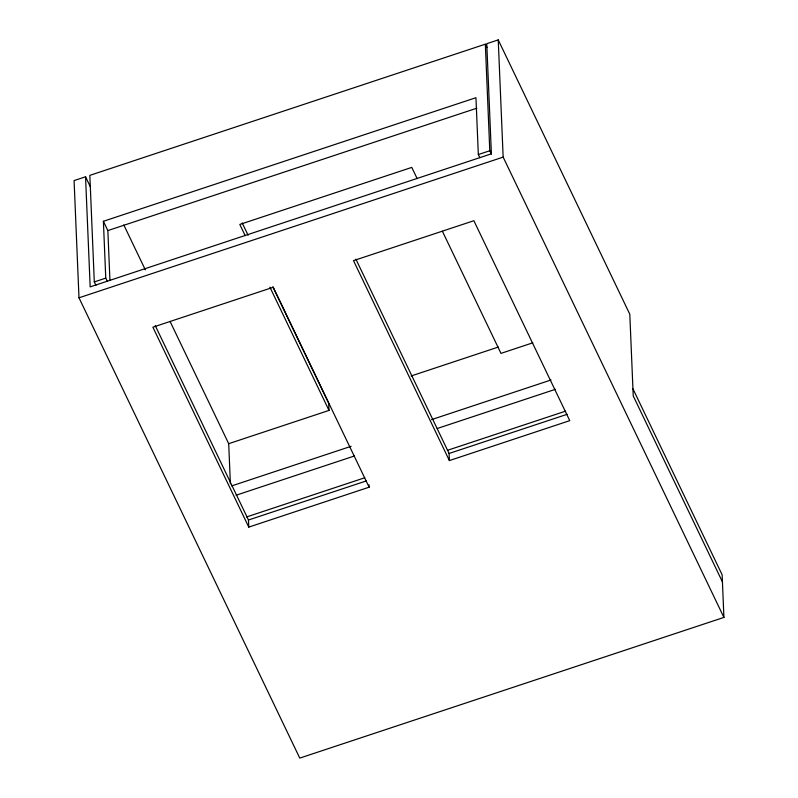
<?xml version="1.0" encoding="UTF-8"?>
<svg xmlns="http://www.w3.org/2000/svg" width="798" height="798" viewBox="0 0 798 798"><rect width="100%" height="100%" fill="white"/><g stroke="black" fill="none" stroke-linecap="round" stroke-linejoin="round"><path stroke-width="1.2" d="M90.383 186.862L85.546 176.787L74.084 180.587L78.992 297.804L299.769 758.1L723.916 617.413L722.13 574.789L632.934 388.806M486.94 47.541L485.334 44.179L89.835 175.361L94.304 281.923L95.92 285.275M722.429 581.892L633.233 395.918L629.802 314.222L498.231 39.9L486.77 43.7L491.388 153.815L90.164 286.891L85.546 176.787M107.251 281.215L105.765 278.113L103.391 221.285L475.947 97.705L478.331 154.543L479.817 157.635M109.915 279.998L107.85 230.582L476.865 108.189M94.304 281.923L105.765 278.113M478.331 154.543L489.792 150.742L485.334 44.179M78.992 297.804L503.149 157.116L498.231 39.9M411.16 375.968L498.321 347.05M230.393 483.867L228.707 443.688L329.015 410.411L328.716 403.309L272.836 286.791M532.835 342.811L500.974 353.374L442.401 231.26M231.679 485.912L351.14 446.291M431.568 419.618L551.019 379.988M236.138 495.209L354.412 455.987M437.204 428.516L555.478 389.294M246.582 516.954L364.736 477.773M447.439 450.331L565.582 411.15M369.035 484.825L369.135 487.189L248.777 527.109L248.477 520.007L366.481 480.865M449.384 460.576L353.494 260.647L473.862 220.717L569.752 420.646L449.384 460.576L449.084 453.464L567.089 414.322M503.149 157.116L723.916 617.413M489.792 150.742L491.408 154.094M417.145 178.602L411.768 167.4L239.819 224.438L245.186 235.639M355.888 259.16L449.084 453.464M369.135 487.189L273.245 287.26L152.877 327.19L248.777 527.109M242.203 222.931L248.118 235.26M269.904 287.17L329.015 410.411M123.81 224.976L145.326 269.834M170.074 321.434L228.707 443.688M155.281 325.694L248.477 520.007M103.391 221.285L107.85 230.582"/></g></svg>
